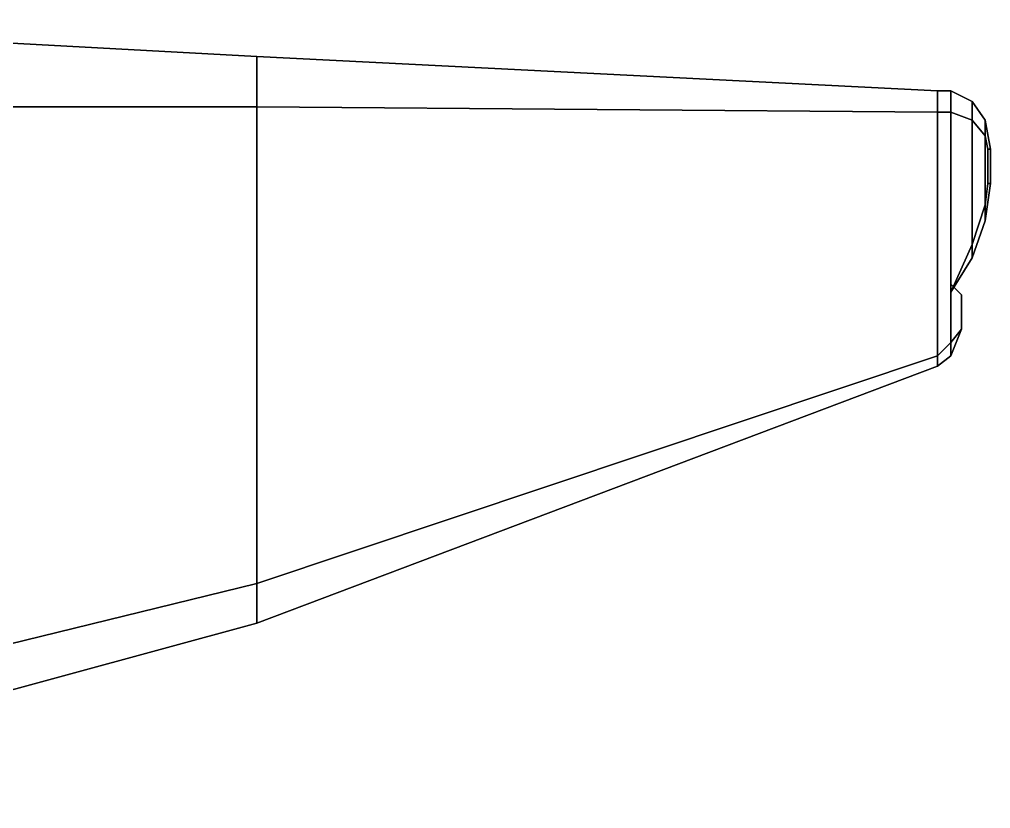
# Model space of a CAD drawing. Header units: millimetres. Extents: x -6.8 to 6.8, y -5.7 to 7.9.
# Drawn here: x 3.113 to 6.78, y -0.54 to 2.44 of the extents above; entities that cross this region are included whole.
import ezdxf

# ---------------------------------------------------------------- set-up
doc = ezdxf.new("R2010")
doc.units = ezdxf.units.MM
doc.layers.add('wing2', color=6, linetype='Continuous')

msp = doc.modelspace()

# ---------------------------------------------------------------- linework, layer by layer
at = {"layer": 'wing2'}
for points in [[(4.01, 2.11, 2.34), (1.44, 2.11, 2.07), (1.44, 2.44, 1.89), (4.01, 2.3, 2.22)], [(4.01, 2.3, 2.22), (1.44, 2.44, 1.89), (1.44, 2.11, 1.66), (4.01, 2.11, 2.08)], [(6.58, 2.09, 2.58), (4.01, 2.11, 2.34), (4.01, 2.3, 2.22), (6.58, 2.17, 2.53)], [(6.58, 2.17, 2.53), (4.01, 2.3, 2.22), (4.01, 2.11, 2.08), (6.58, 2.09, 2.47)], [(6.63, 2.09, 2.59), (6.58, 2.09, 2.58), (6.58, 2.17, 2.53), (6.63, 2.17, 2.53)], [(6.63, 2.17, 2.53), (6.58, 2.17, 2.53), (6.58, 2.09, 2.47), (6.63, 2.09, 2.48)], [(6.71, 2.06, 2.59), (6.63, 2.09, 2.59), (6.63, 2.17, 2.53), (6.71, 2.13, 2.54)], [(6.71, 2.13, 2.54), (6.63, 2.17, 2.53), (6.63, 2.09, 2.48), (6.71, 2.06, 2.5)], [(6.76, 2, 2.59), (6.71, 2.06, 2.59), (6.71, 2.13, 2.54), (6.76, 2.06, 2.55)], [(6.76, 2.06, 2.55), (6.71, 2.13, 2.54), (6.71, 2.06, 2.5), (6.76, 2, 2.52)], [(1.44, -0.32, 2.07), (1.44, 2.11, 2.07), (4.01, 2.11, 2.34), (4.01, 0.31, 2.34)], [(4.01, 2.11, 2.08), (1.44, 2.11, 1.66), (1.44, -0.32, 1.66), (4.01, 0.31, 2.08)], [(6.58, 2.09, 2.47), (4.01, 2.11, 2.08), (4.01, 0.31, 2.08), (6.58, 1.17, 2.47)], [(4.01, 0.31, 2.34), (4.01, 2.11, 2.34), (6.58, 2.09, 2.58), (6.58, 1.17, 2.58)], [(6.63, 2.09, 2.48), (6.58, 2.09, 2.47), (6.58, 1.17, 2.47), (6.63, 1.22, 2.48)], [(6.58, 1.17, 2.58), (6.58, 2.09, 2.58), (6.63, 2.09, 2.59), (6.63, 1.22, 2.59)], [(6.71, 2.06, 2.5), (6.63, 2.09, 2.48), (6.63, 1.41, 2.48), (6.71, 1.59, 2.5)], [(6.63, 1.41, 2.59), (6.63, 2.09, 2.59), (6.71, 2.06, 2.59), (6.71, 1.59, 2.59)], [(6.76, 2, 2.52), (6.71, 2.06, 2.5), (6.71, 1.59, 2.5), (6.76, 1.74, 2.52)], [(6.71, 1.59, 2.59), (6.71, 2.06, 2.59), (6.76, 2, 2.59), (6.76, 1.74, 2.59)], [(6.77, 1.95, 2.58), (6.76, 2, 2.59), (6.76, 2.06, 2.55), (6.78, 1.95, 2.55)], [(6.78, 1.95, 2.55), (6.76, 2.06, 2.55), (6.76, 2, 2.52), (6.77, 1.95, 2.53)], [(6.77, 1.95, 2.53), (6.76, 2, 2.52), (6.76, 1.74, 2.52), (6.77, 1.82, 2.53)], [(6.76, 1.74, 2.59), (6.76, 2, 2.59), (6.77, 1.95, 2.58), (6.77, 1.82, 2.58)], [(6.77, 1.82, 2.58), (6.77, 1.95, 2.58), (6.78, 1.95, 2.55), (6.78, 1.82, 2.55)], [(6.78, 1.82, 2.55), (6.78, 1.95, 2.55), (6.77, 1.95, 2.53), (6.77, 1.82, 2.53)], [(6.78, 1.82, 2.55), (6.76, 1.68, 2.55), (6.76, 1.74, 2.59), (6.77, 1.82, 2.58)], [(6.77, 1.82, 2.53), (6.76, 1.74, 2.52), (6.76, 1.68, 2.55), (6.78, 1.82, 2.55)], [(6.76, 1.68, 2.55), (6.71, 1.54, 2.54), (6.71, 1.59, 2.59), (6.76, 1.74, 2.59)], [(6.76, 1.74, 2.52), (6.71, 1.59, 2.5), (6.71, 1.54, 2.54), (6.76, 1.68, 2.55)], [(6.71, 1.54, 2.54), (6.63, 1.41, 2.53), (6.63, 1.41, 2.59), (6.71, 1.59, 2.59)], [(6.71, 1.59, 2.5), (6.63, 1.41, 2.48), (6.63, 1.41, 2.53), (6.71, 1.54, 2.54)], [(6.67, 1.4, 2.59), (6.63, 1.44, 2.59), (6.63, 1.44, 2.53), (6.67, 1.4, 2.54)], [(6.67, 1.4, 2.54), (6.63, 1.44, 2.53), (6.63, 1.44, 2.48), (6.67, 1.4, 2.49)], [(6.67, 1.4, 2.49), (6.63, 1.44, 2.48), (6.63, 1.22, 2.48), (6.67, 1.27, 2.49)], [(6.63, 1.22, 2.59), (6.63, 1.44, 2.59), (6.67, 1.4, 2.59), (6.67, 1.27, 2.59)], [(6.67, 1.27, 2.59), (6.67, 1.4, 2.59), (6.67, 1.4, 2.54), (6.67, 1.27, 2.54)], [(6.67, 1.27, 2.54), (6.67, 1.4, 2.54), (6.67, 1.4, 2.49), (6.67, 1.27, 2.49)], [(6.67, 1.27, 2.54), (6.63, 1.17, 2.53), (6.63, 1.22, 2.59), (6.67, 1.27, 2.59)], [(6.67, 1.27, 2.49), (6.63, 1.22, 2.48), (6.63, 1.17, 2.53), (6.67, 1.27, 2.54)], [(6.63, 1.17, 2.53), (6.58, 1.13, 2.53), (6.58, 1.17, 2.58), (6.63, 1.22, 2.59)], [(6.63, 1.22, 2.48), (6.58, 1.17, 2.47), (6.58, 1.13, 2.53), (6.63, 1.17, 2.53)], [(6.58, 1.13, 2.53), (4.01, 0.16, 2.22), (4.01, 0.31, 2.34), (6.58, 1.17, 2.58)], [(6.58, 1.17, 2.47), (4.01, 0.31, 2.08), (4.01, 0.16, 2.22), (6.58, 1.13, 2.53)], [(4.01, 0.16, 2.22), (1.44, -0.54, 1.89), (1.44, -0.32, 2.07), (4.01, 0.31, 2.34)], [(4.01, 0.31, 2.08), (1.44, -0.32, 1.66), (1.44, -0.54, 1.89), (4.01, 0.16, 2.22)]]:
    msp.add_3dface(points, dxfattribs=at)

doc.saveas('drawing.dxf')
